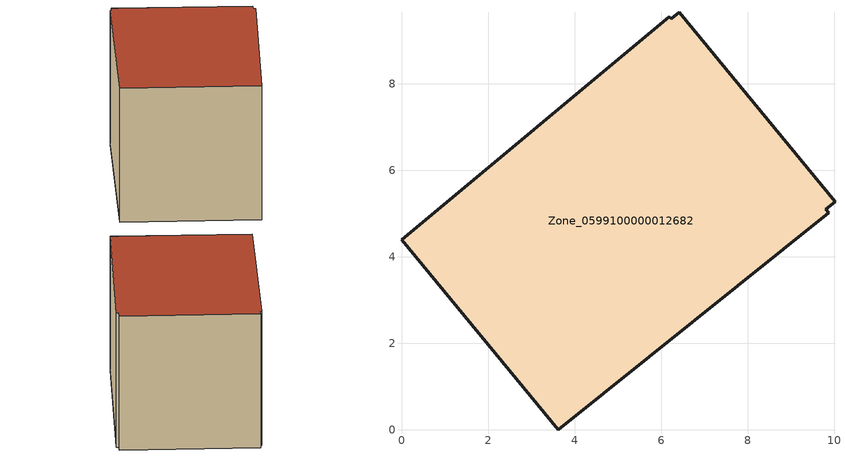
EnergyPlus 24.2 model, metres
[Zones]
Zone_0599100000012682
 floor ground (C_G): 6.19,9.55 6.23,9.51 6.42,9.66 10.02,5.28 9.81,5.11 9.87,5.03 3.62,0 0,4.4 z3.06
 wall outside (C_F): 3.62,0 9.87,5.03 9.81,5.11 10.02,5.28 6.42,9.66 6.23,9.51 6.19,9.55 0,4.4 3.62,0 z3.06:8.87
 roof outside (C_R): 6.23,9.51 6.19,9.55 0,4.4 3.62,0 9.87,5.03 9.81,5.11 10.02,5.28 6.42,9.66 z8.87
[BUILDING]
Pand.0599100000012682: North Axis=0; Terrain=City; Loads Convergence Tolerance Value=0.04; Temperature Convergence Tolerance Value=0.4; Solar Distribution=FullExterior; Maximum Number of Warmup Days=25; Minimum Number of Warmup Days=1
[Site:Location]
Rotterdam.The.Hague.AP_ZH_NLD Design_Conditions: Latitude=51.96; Longitude=4.45; Time Zone=1; Elevation=-4.5
[SITE:GROUNDTEMPERATURE:BUILDINGSURFACE]
18, 18, 18, 18, 18, 18, 18, 18, 18, 18, 18, 18
[MATERIAL] Thermal Absorptance=0.9; Solar Absorptance=0.7; Visible Absorptance=0.7
Name | Roughness | Thickness | Conductivity | Density | Specific Heat
G.TI.1946-1964 | MediumSmooth | 0.15 | 1 | 540 | 1210
F.TI.1946-1964 | Rough | 0.3 | 0.857143 | 1920 | 840
R.TI.1946-1964 | MediumRough | 0.2 | 0.277778 | 1500 | 1000
[CONSTRUCTION]
C_G: G.TI.1946-1964
C_F: F.TI.1946-1964
C_R: R.TI.1946-1964
[ZONE]
Zone_0599100000012682: Type=1; Multiplier=1; Ceiling Height=Autocalculate; Volume=Autocalculate; Floor Area=autocalculate; Part of Total Floor Area=Yes
[ZONEINFILTRATION:DESIGNFLOWRATE]
Infil_Zone_0599100000012682: Zone or ZoneList or Space or SpaceList=Zone_0599100000012682; Schedule=AlwaysOn; Design Flow Rate Calculation Method=Flow/Area; Flow Rate per Floor Area=0.003; Constant Term Coefficient=1; Temperature Term Coefficient=0; Velocity Term Coefficient=0; Velocity Squared Term Coefficient=0
[HVACTEMPLATE:ZONE:IDEALLOADSAIRSYSTEM]
Zone_0599100000012682: Maximum Heating Supply Air Temperature=50; Minimum Cooling Supply Air Temperature=13; Maximum Heating Supply Air Humidity Ratio=0.0156; Minimum Cooling Supply Air Humidity Ratio=0.0077; Heating Limit=NoLimit; Cooling Limit=NoLimit; Dehumidification Control Type=ConstantSensibleHeatRatio; Cooling Sensible Heat Ratio=0.7; Dehumidification Setpoint=60; Humidification Control Type=None; Humidification Setpoint=30; Outdoor Air Method=None; Outdoor Air Flow Rate per Person=0.00944; Outdoor Air Flow Rate per Zone Floor Area=0; Outdoor Air Flow Rate per Zone=0; Demand Controlled Ventilation Type=None; Outdoor Air Economizer Type=NoEconomizer; Heat Recovery Type=None; Sensible Heat Recovery Effectiveness=0.7; Latent Heat Recovery Effectiveness=0.65
[ZONECONTROL:THERMOSTAT]
ThermostatControl_Zone_0599100000012682: Zone or ZoneList=Zone_0599100000012682; Control Type Schedule=DualSetpointControlType; Control 1=Thermostat_Zone_0599100000012682; Temperature Difference Between Cutout And Setpoint=0
[THERMOSTATSETPOINT:DUALSETPOINT]
Thermostat_Zone_0599100000012682: Heating Setpoint Temperature Schedule=HeatingSetpoint_Zone_0599100000012682; Cooling Setpoint Temperature Schedule=CoolingSetpoint_Zone_0599100000012682
[SCHEDULE:COMPACT]
HeatingSetpoint_Zone_0599100000012682: Through: 12/31, For: AllDays, Until: 24:00, 21
CoolingSetpoint_Zone_0599100000012682: Through: 12/31, For: AllDays, Until: 24:00, 24
DualSetpointControlType: Through: 12/31, For: AllDays, Until: 24:00, 4
AlwaysOn: Through: 12/31, For: AllDays, Until: 24:00, 1
